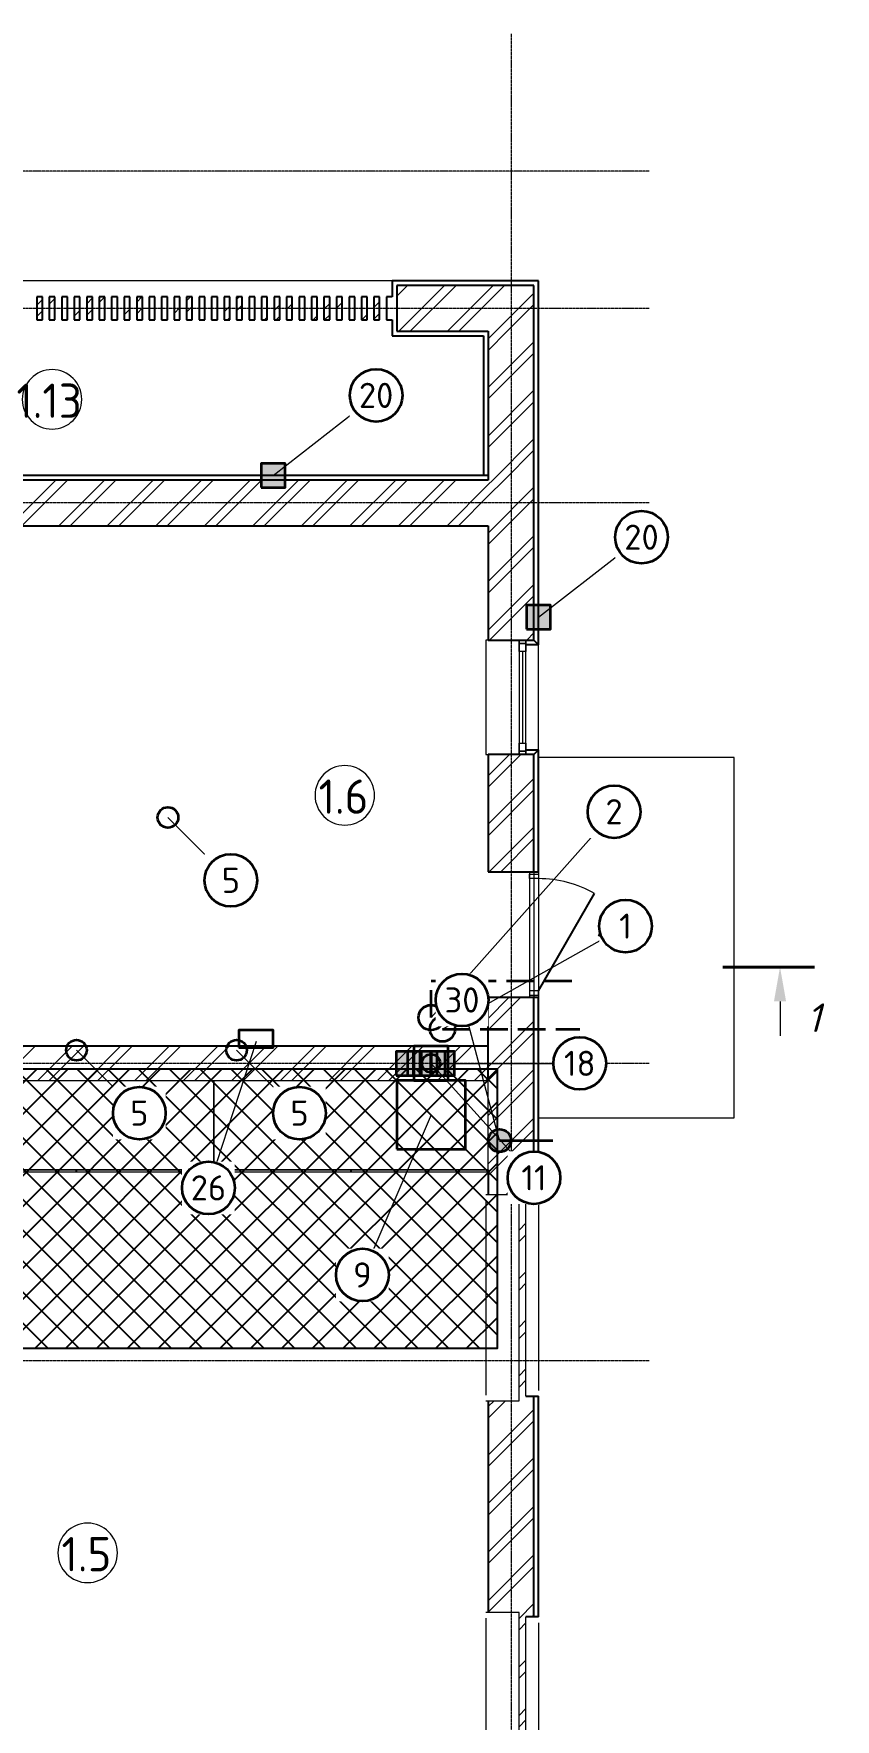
# Model space of a CAD drawing. Header units: millimetres. Extents: x -5016 to 62834, y -6019 to 88916.
# Drawn here: x 15827 to 22834, y 3165 to 17902 of the extents above; entities that cross this region are included whole.
import ezdxf
from ezdxf.enums import TextEntityAlignment as Align

# ---------------------------------------------------------------- set-up
doc = ezdxf.new("R2010")
doc.units = ezdxf.units.MM
for name, pattern in [('ОВ_ШТРИХ', [330, 240, -90]), ('Осевая 12-2-2', [16, 12, -2, 0, -2]), ('Пунктир 2-1_5', [3.5, 2, -1.5])]:
    doc.linetypes.add(name, pattern=pattern)
for name, color, linetype, lineweight in [('A-AREA-IDEN', 8, 'Continuous', 13), ('A-DOOR', 8, 'Continuous', 13), ('A-FLOR', 9, 'Continuous', 13), ('A-GLAZ', 8, 'Continuous', 13), ('A-WALL', 8, 'Continuous', 13), ('A-WALL-PATT', 8, 'Continuous', 13), ('G-ANNO-SYMB', 8, 'Continuous', 13), ('I-FURN', 9, 'Continuous', 13), ('S-GRID', 8, 'Continuous', 13), ('АР_подложка', 8, 'Continuous', 13), ('ОВ_выноски', 7, 'Continuous', 18), ('ТЗ_ВК', 5, 'Continuous', 35), ('ТЗ_ВК_К', 30, 'Continuous', 35), ('ТЗ_зона', 8, 'Continuous', 25)]:
    doc.layers.add(name, color=color, linetype=linetype, lineweight=lineweight)
doc.styles.add('GOST', font='isocpeur.ttf', dxfattribs={"width": 0.9})
doc.styles.add('GOST Common', font='GOST_Common.ttf', dxfattribs={"height": 300})
doc.styles.add('ISOCPEUR_I', font='isocpeui.ttf', dxfattribs={"height": 250})
pattern_1 = [(45, (0, 0), (-212.132, 212.132), []), (45, (0, 100), (-212.132, 212.132), [])]

# ---------------------------------------------------------------- blocks, each defined once
blk = doc.blocks.new('INT 18 Шкаф - INT 18 Шкаф-1564175-Этаж 1 - Планировка')
at = {"layer": 'I-FURN'}
for p, q in [((-1200, 350), (1200, 350)), ((-1200, 350), (-1200, -430)), ((1200, -430), (1200, 350)), ((1200, -430), (-1200, -430)), ((-1198.5, -432), (-0.8, -432)), ((-1198.5, -432), (-1198.5, -450)), ((-0.8, -450), (-0.8, -432)), ((0.8, -432), (1198.5, -432)), ((0.8, -432), (0.8, -450)), ((1198.5, -450), (1198.5, -432)), ((-0.8, -450), (-1198.5, -450)), ((1198.5, -450), (0.8, -450))]:
    blk.add_line(p, q, dxfattribs=at)
blk = doc.blocks.new('INT 19 Дверь входная одностворчатая с остеклением - 1100 х 2480 ОС-Сверху 2-1581826-Этаж 1 - Планировка')
at = {"layer": 'A-DOOR', "lineweight": 25}
for p, q in [((-30, 940), (-30, 842)), ((-30, 940), (0, 940)), ((0, 940), (30, 940)), ((30, 940), (30, 842)), ((-65, 842), (0, 764)), ((-30, 842), (-65, 842)), ((65, 842), (0, 764)), ((30, 842), (65, 842)), ((490, 240), (-359, 730))]:
    blk.add_line(p, q, dxfattribs=at)
at = {"layer": 'A-DOOR'}
for p, q in [((-550, 240), (-530, 240)), ((-550, 240), (-550, 160)), ((-550, 160), (-530, 160)), ((-530, 160), (-530, 240)), ((-530, 240), (-490, 240)), ((-530, 160), (-530, 240)), ((-490, 160), (-530, 160)), ((-490, 240), (490, 240)), ((-490, 240), (-490, 160)), ((-490, 160), (490, 160)), ((530, 240), (490, 240)), ((490, 240), (490, 160)), ((490, 160), (530, 160)), ((530, 240), (550, 240)), ((530, 160), (530, 240)), ((530, 160), (530, 240)), ((530, 160), (550, 160)), ((550, 240), (550, 160))]:
    blk.add_line(p, q, dxfattribs=at)
blk.add_arc((490, 240), 980, 150, 180, dxfattribs=at)
blk = doc.blocks.new('INT 20 Окно Прямоугольник 1ст - INT 20 Окно Прямоугольник 1ст 1000-3000h-1568821-Этаж 1 - Планировка')
at = {"layer": 'A-GLAZ'}
for p, q in [((460, 240), (-460, 240)), ((-500, 130), (-400, 130)), ((-470, 130), (-500, 130)), ((-500, 70), (-470, 70)), ((-400, 70), (-500, 70)), ((-470, 70), (-470, 130)), ((-400, 130), (-470, 130)), ((-470, 130), (-470, 70)), ((-470, 70), (-400, 70)), ((400, 130), (500, 130)), ((470, 130), (400, 130)), ((500, 70), (400, 70)), ((400, 70), (470, 70)), ((500, 130), (470, 130)), ((470, 130), (470, 70)), ((470, 70), (470, 130)), ((470, 70), (500, 70)), ((-500, -200), (-500, -220)), ((-500, -220), (500, -220)), ((500, -220), (500, -200))]:
    blk.add_line(p, q, dxfattribs=at)
blk = doc.blocks.new('INT 20 Откосы окон снаружи Прямоугольник - INT 20 Откосы окон снаружи Прямоугольник-1566574-Этаж 1 - Планировка')
at = {"layer": 'A-WALL', "lineweight": 25}
for p, q in [((-477, 30), (-477, -80)), ((443, -80), (443, 30))]:
    blk.add_line(p, q, dxfattribs=at)
blk = doc.blocks.new('INT 20 Створка - 05_ Правое поворотно-откидное-1566575-Этаж 1 - Планировка')
at = {"layer": 'A-GLAZ'}
for p, q in [((400, 30), (-400, 30)), ((-400, 30), (-400, -30)), ((400, 30), (-400, 30)), ((-400, 30), (-400, -30)), ((400, -30), (400, 30)), ((400, -30), (400, 30)), ((-400, 0), (400, 0)), ((-400, -30), (400, -30)), ((-400, -30), (400, -30))]:
    blk.add_line(p, q, dxfattribs=at)
blk = doc.blocks.new('INT 20 Откосы окон снаружи Прямоугольник - INT 20 Откосы окон снаружи Прямоугольник-1566578-Этаж 1 - Планировка')
at = {"layer": 'A-WALL', "lineweight": 25}
for p, q in [((-877, 30), (-877, -80)), ((843, -80), (843, 30))]:
    blk.add_line(p, q, dxfattribs=at)
blk = doc.blocks.new('INT 20 Подоконник - Подоконник внутри-1566579-Этаж 1 - Планировка')
at = {"layer": 'A-GLAZ'}
for p, q in [((-950, 0), (-950, -290)), ((850, 0), (-950, 0)), ((850, -290), (850, 0)), ((-900, -290), (800, -290))]:
    blk.add_line(p, q, dxfattribs=at)
blk = doc.blocks.new('INT 20 Подоконник - Подоконник снаружи-1566581-Этаж 1 - Планировка')
at = {"layer": 'A-GLAZ'}
for p, q in [((-910, 0), (-910, 110)), ((810, 0), (-910, 0)), ((-860, 110), (760, 110)), ((810, 110), (810, 0))]:
    blk.add_line(p, q, dxfattribs=at)
blk = doc.blocks.new('Разрез - Номер сзади-3578-Этаж 1 - Планировка')
at = {"layer": 'G-ANNO-SYMB'}
blk.add_hatch(color=256, dxfattribs=at).paths.add_polyline_path([(2.47, -3), (3, 0), (3.53, -3)])
at = {"layer": 'G-ANNO-SYMB', "lineweight": 40}
blk.add_line((0, 0), (8, 0), dxfattribs=at)
at = {"layer": 'G-ANNO-SYMB'}
blk.add_line((3, -3), (3, -6), dxfattribs=at)
blk = doc.blocks.new('INT Марка помещения - Номер помещения _ Площадь _ Имя-1615504-Этаж 1 - Планировка')
at = {"layer": 'A-AREA-IDEN'}
for start, end in [(360, 180), (180, 360)]:
    blk.add_arc((0, 0), 2.6, start, end, dxfattribs=at)
blk = doc.blocks.new('АР_plan1')
at = {"layer": 'A-WALL-PATT', "lineweight": 9}
h = blk.add_hatch(dxfattribs=at)
h.set_pattern_fill('FP_1', color=256, style=0, pattern_type=2)
h.set_pattern_definition(pattern_1)
h.paths.add_polyline_path([(21968, 19973), (22368, 19973), (22368, 20373), (21168, 20373), (21168, 19973)])
h = blk.add_hatch(dxfattribs=at)
h.set_pattern_fill('FP_1', color=256, style=0, pattern_type=2)
h.set_pattern_definition(pattern_1)
h.paths.add_polyline_path([(18021, 20073), (18071, 20073), (18071, 20273), (18021, 20273)])
h = blk.add_hatch(dxfattribs=at)
h.set_pattern_fill('FP_1', color=256, style=0, pattern_type=2)
h.set_pattern_definition(pattern_1)
h.paths.add_polyline_path([(18130, 20073), (18180, 20073), (18180, 20273), (18130, 20273)])
h = blk.add_hatch(dxfattribs=at)
h.set_pattern_fill('FP_1', color=256, style=0, pattern_type=2)
h.set_pattern_definition(pattern_1)
h.paths.add_polyline_path([(18239, 20073), (18289, 20073), (18289, 20273), (18239, 20273)])
h = blk.add_hatch(dxfattribs=at)
h.set_pattern_fill('FP_1', color=256, style=0, pattern_type=2)
h.set_pattern_definition(pattern_1)
h.paths.add_polyline_path([(18349, 20073), (18399, 20073), (18399, 20273), (18349, 20273)])
h = blk.add_hatch(dxfattribs=at)
h.set_pattern_fill('FP_1', color=256, style=0, pattern_type=2)
h.set_pattern_definition(pattern_1)
h.paths.add_polyline_path([(18458, 20073), (18508, 20073), (18508, 20273), (18458, 20273)])
h = blk.add_hatch(dxfattribs=at)
h.set_pattern_fill('FP_1', color=256, style=0, pattern_type=2)
h.set_pattern_definition(pattern_1)
h.paths.add_polyline_path([(18567, 20073), (18617, 20073), (18617, 20273), (18567, 20273)])
h = blk.add_hatch(dxfattribs=at)
h.set_pattern_fill('FP_1', color=256, style=0, pattern_type=2)
h.set_pattern_definition(pattern_1)
h.paths.add_polyline_path([(18676, 20073), (18726, 20073), (18726, 20273), (18676, 20273)])
h = blk.add_hatch(dxfattribs=at)
h.set_pattern_fill('FP_1', color=256, style=0, pattern_type=2)
h.set_pattern_definition(pattern_1)
h.paths.add_polyline_path([(18785, 20073), (18835, 20073), (18835, 20273), (18785, 20273)])
h = blk.add_hatch(dxfattribs=at)
h.set_pattern_fill('FP_1', color=256, style=0, pattern_type=2)
h.set_pattern_definition(pattern_1)
h.paths.add_polyline_path([(18895, 20073), (18945, 20073), (18945, 20273), (18895, 20273)])
h = blk.add_hatch(dxfattribs=at)
h.set_pattern_fill('FP_1', color=256, style=0, pattern_type=2)
h.set_pattern_definition(pattern_1)
h.paths.add_polyline_path([(19113, 20073), (19163, 20073), (19163, 20273), (19113, 20273)])
h = blk.add_hatch(dxfattribs=at)
h.set_pattern_fill('FP_1', color=256, style=0, pattern_type=2)
h.set_pattern_definition(pattern_1)
h.paths.add_polyline_path([(19222, 20073), (19272, 20073), (19272, 20273), (19222, 20273)])
h = blk.add_hatch(dxfattribs=at)
h.set_pattern_fill('FP_1', color=256, style=0, pattern_type=2)
h.set_pattern_definition(pattern_1)
h.paths.add_polyline_path([(19331, 20073), (19381, 20073), (19381, 20273), (19331, 20273)])
h = blk.add_hatch(dxfattribs=at)
h.set_pattern_fill('FP_1', color=256, style=0, pattern_type=2)
h.set_pattern_definition(pattern_1)
h.paths.add_polyline_path([(19550, 20073), (19600, 20073), (19600, 20273), (19550, 20273)])
h = blk.add_hatch(dxfattribs=at)
h.set_pattern_fill('FP_1', color=256, style=0, pattern_type=2)
h.set_pattern_definition(pattern_1)
h.paths.add_polyline_path([(19659, 20073), (19709, 20073), (19709, 20273), (19659, 20273)])
h = blk.add_hatch(dxfattribs=at)
h.set_pattern_fill('FP_1', color=256, style=0, pattern_type=2)
h.set_pattern_definition(pattern_1)
h.paths.add_polyline_path([(19768, 20073), (19818, 20073), (19818, 20273), (19768, 20273)])
h = blk.add_hatch(dxfattribs=at)
h.set_pattern_fill('FP_1', color=256, style=0, pattern_type=2)
h.set_pattern_definition(pattern_1)
h.paths.add_polyline_path([(19986, 20073), (20036, 20073), (20036, 20273), (19986, 20273)])
h = blk.add_hatch(dxfattribs=at)
h.set_pattern_fill('FP_1', color=256, style=0, pattern_type=2)
h.set_pattern_definition(pattern_1)
h.paths.add_polyline_path([(20096, 20073), (20146, 20073), (20146, 20273), (20096, 20273)])
h = blk.add_hatch(dxfattribs=at)
h.set_pattern_fill('FP_1', color=256, style=0, pattern_type=2)
h.set_pattern_definition(pattern_1)
h.paths.add_polyline_path([(20205, 20073), (20255, 20073), (20255, 20273), (20205, 20273)])
h = blk.add_hatch(dxfattribs=at)
h.set_pattern_fill('FP_1', color=256, style=0, pattern_type=2)
h.set_pattern_definition(pattern_1)
h.paths.add_polyline_path([(20423, 20073), (20473, 20073), (20473, 20273), (20423, 20273)])
h = blk.add_hatch(dxfattribs=at)
h.set_pattern_fill('FP_1', color=256, style=0, pattern_type=2)
h.set_pattern_definition(pattern_1)
h.paths.add_polyline_path([(20532, 20073), (20582, 20073), (20582, 20273), (20532, 20273)])
h = blk.add_hatch(dxfattribs=at)
h.set_pattern_fill('FP_1', color=256, style=0, pattern_type=2)
h.set_pattern_definition(pattern_1)
h.paths.add_polyline_path([(20641, 20073), (20691, 20073), (20691, 20273), (20641, 20273)])
h = blk.add_hatch(dxfattribs=at)
h.set_pattern_fill('FP_1', color=256, style=0, pattern_type=2)
h.set_pattern_definition(pattern_1)
h.paths.add_polyline_path([(20860, 20073), (20910, 20073), (20910, 20273), (20860, 20273)])
h = blk.add_hatch(dxfattribs=at)
h.set_pattern_fill('FP_1', color=256, style=0, pattern_type=2)
h.set_pattern_definition(pattern_1)
h.paths.add_polyline_path([(20969, 20073), (21019, 20073), (21019, 20273), (20969, 20273)])
h = blk.add_hatch(dxfattribs=at)
h.set_pattern_fill('FP_1', color=256, style=0, pattern_type=2)
h.set_pattern_definition(pattern_1)
h.paths.add_polyline_path([(22368, 18673), (22368, 19973), (21968, 19973), (21968, 18673), (22150, 18673)])
h = blk.add_hatch(dxfattribs=at)
h.set_pattern_fill('FP_1', color=256, style=0, pattern_type=2)
h.set_pattern_definition(pattern_1)
h.paths.add_polyline_path([(21968, 18273), (21968, 18673), (14568, 18673), (14568, 18273), (20706, 18273)])
h = blk.add_hatch(dxfattribs=at)
h.set_pattern_fill('FP_1', color=256, style=0, pattern_type=2)
h.set_pattern_definition(pattern_1)
h.paths.add_polyline_path([(21968, 5973), (22368, 5973), (22368, 7013), (22298, 7013), (22298, 8733), (22368, 8733), (22368, 10663), (22298, 10663), (22298, 12383), (22368, 12383), (22368, 14148), (21968, 14148), (21968, 12423), (22238, 12423), (22238, 10623), (21968, 10623), (21968, 8773), (22238, 8773), (22238, 6973), (21968, 6973), (21968, 6100)])
h.paths.add_polyline_path([(22368, 15248), (22368, 16273), (21968, 16273), (21968, 15248)])
h.paths.add_polyline_path([(21968, 17273), (22368, 17273), (22368, 18673), (21968, 18673), (21968, 18173)])
h = blk.add_hatch(dxfattribs=at)
h.set_pattern_fill('FP_1', color=256, style=0, pattern_type=2)
h.set_pattern_definition(pattern_1)
h.paths.add_polyline_path([(21968, 13423), (21968, 13723), (16768, 13723), (16768, 13423), (20706, 13423)])
h.paths.add_polyline_path([(15868, 13423), (15868, 13723), (14868, 13723), (14868, 13423), (14930, 13423)])
at = {"layer": 'A-FLOR'}
for p, q in [((21128, 20413), (15008, 20413)), ((24118, 16248), (22408, 16248)), ((24118, 13098), (24118, 16248)), ((22408, 13098), (24118, 13098))]:
    blk.add_line(p, q, dxfattribs=at)
at = {"layer": 'A-WALL', "lineweight": 25}
for p, q in [((21128, 20413), (21128, 20273)), ((22408, 20413), (21128, 20413)), ((22368, 20373), (21168, 20373)), ((21168, 20373), (21168, 19973)), ((22368, 17273), (22368, 20373)), ((22408, 17233), (22408, 20413)), ((18021, 20273), (18021, 20073)), ((18071, 20273), (18021, 20273)), ((18071, 20073), (18071, 20273)), ((18130, 20273), (18130, 20073)), ((18180, 20273), (18130, 20273)), ((18180, 20073), (18180, 20273)), ((18239, 20273), (18239, 20073)), ((18289, 20273), (18239, 20273)), ((18289, 20073), (18289, 20273)), ((18349, 20273), (18349, 20073)), ((18399, 20273), (18349, 20273)), ((18399, 20073), (18399, 20273)), ((18458, 20273), (18458, 20073)), ((18508, 20273), (18458, 20273)), ((18508, 20073), (18508, 20273)), ((18567, 20273), (18567, 20073)), ((18617, 20273), (18567, 20273)), ((18617, 20073), (18617, 20273)), ((18676, 20273), (18676, 20073)), ((18726, 20273), (18676, 20273)), ((18726, 20073), (18726, 20273)), ((18785, 20273), (18785, 20073)), ((18835, 20273), (18785, 20273)), ((18835, 20073), (18835, 20273)), ((18895, 20273), (18895, 20073)), ((18945, 20273), (18895, 20273)), ((18945, 20073), (18945, 20273)), ((19004, 20273), (19004, 20073)), ((19054, 20273), (19004, 20273)), ((19054, 20073), (19054, 20273)), ((19113, 20273), (19113, 20073)), ((19163, 20273), (19113, 20273)), ((19163, 20073), (19163, 20273)), ((19222, 20273), (19222, 20073)), ((19272, 20273), (19222, 20273)), ((19272, 20073), (19272, 20273)), ((19331, 20273), (19331, 20073)), ((19381, 20273), (19331, 20273)), ((19381, 20073), (19381, 20273)), ((19440, 20273), (19440, 20073)), ((19490, 20273), (19440, 20273)), ((19490, 20073), (19490, 20273)), ((19550, 20273), (19550, 20073)), ((19600, 20273), (19550, 20273)), ((19600, 20073), (19600, 20273)), ((19659, 20273), (19659, 20073)), ((19709, 20273), (19659, 20273)), ((19709, 20073), (19709, 20273)), ((19768, 20273), (19768, 20073)), ((19818, 20273), (19768, 20273)), ((19818, 20073), (19818, 20273)), ((19877, 20273), (19877, 20073)), ((19927, 20273), (19877, 20273)), ((19927, 20073), (19927, 20273)), ((19986, 20273), (19986, 20073)), ((20036, 20273), (19986, 20273)), ((20036, 20073), (20036, 20273)), ((20096, 20273), (20096, 20073)), ((20146, 20273), (20096, 20273)), ((20146, 20073), (20146, 20273)), ((20205, 20273), (20205, 20073)), ((20255, 20273), (20205, 20273)), ((20255, 20073), (20255, 20273)), ((20314, 20273), (20314, 20073)), ((20364, 20273), (20314, 20273)), ((20364, 20073), (20364, 20273)), ((20423, 20273), (20423, 20073)), ((20473, 20273), (20423, 20273)), ((20473, 20073), (20473, 20273)), ((20532, 20273), (20532, 20073)), ((20582, 20273), (20532, 20273)), ((20582, 20073), (20582, 20273)), ((20641, 20273), (20641, 20073)), ((20691, 20273), (20641, 20273)), ((20691, 20073), (20691, 20273)), ((20751, 20273), (20751, 20073)), ((20801, 20273), (20751, 20273)), ((20801, 20073), (20801, 20273)), ((20860, 20273), (20860, 20073)), ((20910, 20273), (20860, 20273)), ((20910, 20073), (20910, 20273)), ((20969, 20273), (20969, 20073)), ((21019, 20273), (20969, 20273)), ((21019, 20073), (21019, 20273)), ((21078, 20273), (21078, 20073)), ((21128, 20273), (21078, 20273)), ((18021, 20073), (18071, 20073)), ((18130, 20073), (18180, 20073)), ((18239, 20073), (18289, 20073)), ((18349, 20073), (18399, 20073)), ((18458, 20073), (18508, 20073)), ((18567, 20073), (18617, 20073)), ((18676, 20073), (18726, 20073)), ((18785, 20073), (18835, 20073)), ((18895, 20073), (18945, 20073)), ((19004, 20073), (19054, 20073)), ((19113, 20073), (19163, 20073)), ((19222, 20073), (19272, 20073)), ((19331, 20073), (19381, 20073)), ((19440, 20073), (19490, 20073)), ((19550, 20073), (19600, 20073)), ((19659, 20073), (19709, 20073)), ((19768, 20073), (19818, 20073)), ((19877, 20073), (19927, 20073)), ((19986, 20073), (20036, 20073)), ((20096, 20073), (20146, 20073)), ((20205, 20073), (20255, 20073)), ((20314, 20073), (20364, 20073)), ((20423, 20073), (20473, 20073)), ((20532, 20073), (20582, 20073)), ((20641, 20073), (20691, 20073)), ((20751, 20073), (20801, 20073)), ((20860, 20073), (20910, 20073)), ((20969, 20073), (21019, 20073)), ((21078, 20073), (21128, 20073)), ((21128, 20073), (21128, 19933)), ((21128, 19933), (21928, 19933)), ((21168, 19973), (21968, 19973)), ((21928, 19933), (21928, 18713)), ((21968, 19973), (21968, 18673)), ((21968, 18673), (14968, 18673)), ((21968, 18713), (15008, 18713)), ((17068, 18273), (21968, 18273)), ((21968, 18273), (21968, 17273)), ((21968, 17273), (22368, 17273)), ((22368, 17273), (22408, 17233)), ((21968, 16273), (21968, 15248)), ((22368, 16273), (21968, 16273)), ((22408, 16313), (22368, 16273)), ((22368, 15248), (22368, 16273)), ((22408, 15248), (22408, 16313)), ((21968, 15248), (22408, 15248)), ((22408, 14148), (21968, 14148)), ((21968, 13423), (21968, 14148)), ((22368, 12383), (22368, 14148)), ((22408, 12383), (22408, 14148)), ((21968, 13723), (16768, 13723)), ((21968, 12643), (21968, 12423)), ((21968, 10623), (21968, 8773)), ((22368, 8733), (22368, 10663)), ((22408, 8733), (22408, 10663))]:
    blk.add_line(p, q, dxfattribs=at)
at = {"layer": 'A-WALL'}
for p, q in [((22328, 15248), (22328, 14148)), ((22368, 15248), (22368, 14148)), ((22408, 15248), (22408, 14148))]:
    blk.add_line(p, q, dxfattribs=at)
at = {"layer": 'G-ANNO-SYMB', "linetype": 'Пунктир 2-1_5'}
blk.add_line((24518, 14415), (24819, 14415), dxfattribs=at)
at = {"layer": 'S-GRID', "color": 251, "linetype": 'Осевая 12-2-2', "true_color": 0x646464}
for p, q in [((22168, 22575), (22168, -1346)), ((23376, 21373), (-1176, 21373)), ((23376, 20173), (-1176, 20173)), ((23376, 18473), (-1176, 18473)), ((23376, 13573), (-1176, 13573)), ((23376, 10973), (-1176, 10973))]:
    blk.add_line(p, q, dxfattribs=at)
at = {"layer": 'A-AREA-IDEN', "xscale": 99.99999999999993, "yscale": 99.99999999999993, "zscale": 99.99999999999993}
for p in [(18155, 19378), (20714, 15916), (18466, 9293)]:
    blk.add_blockref('INT Марка помещения - Номер помещения _ Площадь _ Имя-1615504-Этаж 1 - Планировка', p, dxfattribs=at)
at = {"layer": 'A-DOOR', "lineweight": 25, "rotation": 269.9999999999999}
blk.add_blockref('INT 19 Дверь входная одностворчатая с остеклением - 1100 х 2480 ОС-Сверху 2-1581826-Этаж 1 - Планировка', (22168, 14698), dxfattribs=at)
at = {"layer": 'A-GLAZ'}
for name, p, rotation in [('INT 20 Окно Прямоугольник 1ст - INT 20 Окно Прямоугольник 1ст 1000-3000h-1568821-Этаж 1 - Планировка', (22168, 16773), 269.9999999999999), ('INT 20 Створка - 05_ Правое поворотно-откидное-1566575-Этаж 1 - Планировка', (22268, 16773), 269.9999999999999), ('INT 20 Подоконник - Подоконник внутри-1566579-Этаж 1 - Планировка', (22238, 11473), 269.9999999999999), ('INT 20 Подоконник - Подоконник снаружи-1566581-Этаж 1 - Планировка', (22298, 11473), 270.0000000000006), ('INT 20 Подоконник - Подоконник внутри-1566579-Этаж 1 - Планировка', (22238, 7823), 269.9999999999999), ('INT 20 Подоконник - Подоконник снаружи-1566581-Этаж 1 - Планировка', (22298, 7823), 270.0000000000006)]:
    blk.add_blockref(name, p, dxfattribs=dict(at, rotation=rotation))
at = {"layer": 'A-WALL', "lineweight": 25, "rotation": 269.9999999999999}
for name, p in [('INT 20 Откосы окон снаружи Прямоугольник - INT 20 Откосы окон снаружи Прямоугольник-1566574-Этаж 1 - Планировка', (22378, 16756)), ('INT 20 Откосы окон снаружи Прямоугольник - INT 20 Откосы окон снаружи Прямоугольник-1566578-Этаж 1 - Планировка', (22378, 11506)), ('INT 20 Откосы окон снаружи Прямоугольник - INT 20 Откосы окон снаружи Прямоугольник-1566578-Этаж 1 - Планировка', (22378, 7856))]:
    blk.add_blockref(name, p, dxfattribs=at)
at = {"layer": 'G-ANNO-SYMB', "extrusion": (0, 0, -1), "xscale": 99.99999999999993, "yscale": 99.99999999999993, "zscale": 99.99999999999993}
blk.add_blockref('Разрез - Номер сзади-3578-Этаж 1 - Планировка', (-24819, 14415), dxfattribs=at)
at = {"layer": 'I-FURN'}
for p in [(18368, 13073), (20768, 13073)]:
    blk.add_blockref('INT 18 Шкаф - INT 18 Шкаф-1564175-Этаж 1 - Планировка', p, dxfattribs=at)
at = {"layer": 'A-AREA-IDEN', "char_height": 300, "attachment_point": 1, "style": 'GOST Common'}
for s, insert, width in [('1.13', (17843, 19516), 761.6), ('1.6', (20485, 16055), 561.18), ('1.5', (18237, 9432), 561.18)]:
    blk.add_mtext(s, dxfattribs=dict(at, insert=insert, width=width))
at = {"layer": 'G-ANNO-SYMB', "insert": (24752, 14097), "char_height": 250, "width": 160.34, "attachment_point": 1, "style": 'ISOCPEUR_I', "bg_fill": 3, "box_fill_scale": 0, "bg_fill_color": 256, "bg_fill_true_color": 3254780160, "bg_fill_transparency": 256}
blk.add_mtext('\\fISOCPEUR|b0|i1|c204|p34|;1', dxfattribs=at)

msp = doc.modelspace()

# ---------------------------------------------------------------- block references
at = {"layer": 'АР_подложка'}
msp.add_blockref('АР_plan1', (-2168, -4673), dxfattribs=at)

# ---------------------------------------------------------------- next in the draw order: hatches: boundary and pattern name
at = {"layer": 'ТЗ_ВК'}
for points in [[(17815, 13935), (18025, 13935), (18025, 14145), (17815, 14145)], [(20135, 12695), (20345, 12695), (20345, 12905), (20135, 12905)], [(18995, 8795), (19205, 8795), (19205, 9005), (18995, 9005)], [(19095, 8795), (19305, 8795), (19305, 9005), (19095, 9005)], [(19145, 8795), (19355, 8795), (19355, 9005), (19145, 9005)], [(19215, 8795), (19425, 8795), (19425, 9005), (19215, 9005)], [(19295, 8795), (19505, 8795), (19505, 9005), (19295, 9005)]]:
    msp.add_hatch(color=5, dxfattribs=at).paths.add_polyline_path(points)
at = {"layer": 'ТЗ_ВК_К'}
h = msp.add_hatch(color=5, dxfattribs=at)
edge = h.paths.add_edge_path()
edge.add_arc((19900, 8225), 100, 0, 360)
at = {"layer": 'ТЗ_зона'}
h = msp.add_hatch(dxfattribs=at)
h.set_pattern_fill('ANSI37', scale=60)
h.paths.add_polyline_path([(12400, 6410), (19880, 6410), (19880, 8850), (12400, 8850)])

# ---------------------------------------------------------------- next in the draw order: linework, layer by layer
at = {"layer": 'ОВ_выноски'}
for points in [[(17920, 14040), (18638, 14599)], [(20240, 12800), (20958, 13359)], [(17000, 11050), (17387, 10663)], [(19400, 9200), (20800, 9987)], [(19900, 8225), (19630, 9232)], [(16200, 9015), (16587, 8628)], [(17770, 9090), (17425, 8029)], [(17600, 9015), (17987, 8628)], [(19300, 8900), (20046, 8071)], [(19400, 8900), (20370, 8900)], [(19300, 8450), (18791, 7261)]]:
    msp.add_lwpolyline(points, dxfattribs=at)
at = {"layer": 'ТЗ_ВК'}
for points in [[(17815, 13935), (18025, 13935), (18025, 14145), (17815, 14145)], [(20135, 12695), (20345, 12695), (20345, 12905), (20135, 12905)], [(17620, 9040), (17920, 9040), (17920, 9190), (17620, 9190)], [(18995, 8795), (19205, 8795), (19205, 9005), (18995, 9005)], [(19095, 8795), (19305, 8795), (19305, 9005), (19095, 9005)], [(19145, 8795), (19355, 8795), (19355, 9005), (19145, 9005)], [(19215, 8795), (19425, 8795), (19425, 9005), (19215, 9005)], [(19295, 8795), (19505, 8795), (19505, 9005), (19295, 9005)]]:
    msp.add_lwpolyline(points, close=True, dxfattribs=at)
at = {"layer": 'ТЗ_ВК', "linetype": 'ОВ_ШТРИХ'}
for points in [[(19300, 9300), (19300, 9620), (20600, 9620)], [(19400, 9200), (19400, 9200), (20600, 9200)]]:
    msp.add_lwpolyline(points, dxfattribs=at)
at = {"layer": 'ТЗ_ВК'}
for centre in [(19300, 9300), (19400, 9200)]:
    msp.add_circle(centre, 110, dxfattribs=at)
at = {"layer": 'ТЗ_ВК_К'}
for points in [[(19150, 8750), (19450, 8750), (19450, 9050), (19150, 9050)], [(19000, 8150), (19600, 8150), (19600, 8750), (19000, 8750)]]:
    msp.add_lwpolyline(points, close=True, dxfattribs=at)
msp.add_lwpolyline([(19900, 8225), (20365, 8225)], dxfattribs=at)
for centre, radius in [((17000, 11050), 90), ((16200, 9015), 90), ((17600, 9015), 90), ((19300, 8900), 80), ((19900, 8225), 100)]:
    msp.add_circle(centre, radius, dxfattribs=at)
at = {"layer": 'ТЗ_зона'}
msp.add_lwpolyline([(12400, 6410), (19880, 6410), (19880, 8850), (12400, 8850)], close=True, dxfattribs=at)

# ---------------------------------------------------------------- next in the draw order: wipeouts: each hides what was drawn before it
for points in [[(18590, 14510), (19050, 14510), (19050, 14970), (18590, 14970)], [(20910, 13270), (21370, 13270), (21370, 13730), (20910, 13730)], [(17320, 10270), (17780, 10270), (17780, 10730), (17320, 10730)], [(20770, 9870), (21230, 9870), (21230, 10330), (20770, 10330)], [(20370, 8670), (20830, 8670), (20830, 9130), (20370, 9130)], [(16520, 8235), (16980, 8235), (16980, 8695), (16520, 8695)], [(17920, 8235), (18380, 8235), (18380, 8695), (17920, 8695)], [(19970, 7670), (20430, 7670), (20430, 8130), (19970, 8130)], [(17124, 7581), (17584, 7581), (17584, 8041), (17124, 8041)], [(18470, 6820), (18930, 6820), (18930, 7280), (18470, 7280)]]:
    msp.add_wipeout(points)

# ---------------------------------------------------------------- next in the draw order: linework, layer by layer
at = {"layer": 'ОВ_выноски'}
msp.add_lwpolyline([(19300, 9300), (20747, 10928)], dxfattribs=at)
at = {"layer": 'ТЗ_ВК'}
for centre in [(18820, 14740), (21140, 13500), (21000, 10100), (20600, 8900), (17354, 7811)]:
    msp.add_circle(centre, 230, dxfattribs=at)
at = {"layer": 'ТЗ_ВК_К'}
for centre in [(17550, 10500), (16750, 8465), (18150, 8465), (20200, 7900), (18700, 7050)]:
    msp.add_circle(centre, 230, dxfattribs=at)

# ---------------------------------------------------------------- next in the draw order: texts
at = {"layer": 'ТЗ_ВК', "style": 'GOST'}
for s, p in [('20', (18820, 14740)), ('20', (21140, 13500)), ('1', (21000, 10100)), ('18', (20600, 8900)), ('26', (17354, 7811))]:
    msp.add_text(s, height=220, dxfattribs=at).set_placement(p, align=Align.MIDDLE_CENTER)
at = {"layer": 'ТЗ_ВК_К', "style": 'GOST'}
for s, p in [('5', (17550, 10500)), ('5', (16750, 8465)), ('5', (18150, 8465)), ('11', (20200, 7900)), ('9', (18700, 7050))]:
    msp.add_text(s, height=220, dxfattribs=at).set_placement(p, align=Align.MIDDLE_CENTER)

# ---------------------------------------------------------------- next in the draw order: wipeouts: each hides what was drawn before it
for points in [[(20670, 10870), (21130, 10870), (21130, 11330), (20670, 11330)], [(19341, 9224), (19801, 9224), (19801, 9684), (19341, 9684)]]:
    msp.add_wipeout(points)

# ---------------------------------------------------------------- next in the draw order: linework, layer by layer
at = {"layer": 'ТЗ_ВК'}
msp.add_circle((20900, 11100), 230, dxfattribs=at)
at = {"layer": 'ТЗ_ВК_К'}
msp.add_circle((19571, 9454), 230, dxfattribs=at)

# ---------------------------------------------------------------- next in the draw order: texts
at = {"layer": 'ТЗ_ВК', "style": 'GOST'}
msp.add_text('2', height=220, dxfattribs=at).set_placement((20900, 11100), align=Align.MIDDLE_CENTER)
at = {"layer": 'ТЗ_ВК_К', "style": 'GOST'}
msp.add_text('30', height=220, dxfattribs=at).set_placement((19571, 9454), align=Align.MIDDLE_CENTER)

doc.saveas('drawing.dxf')
